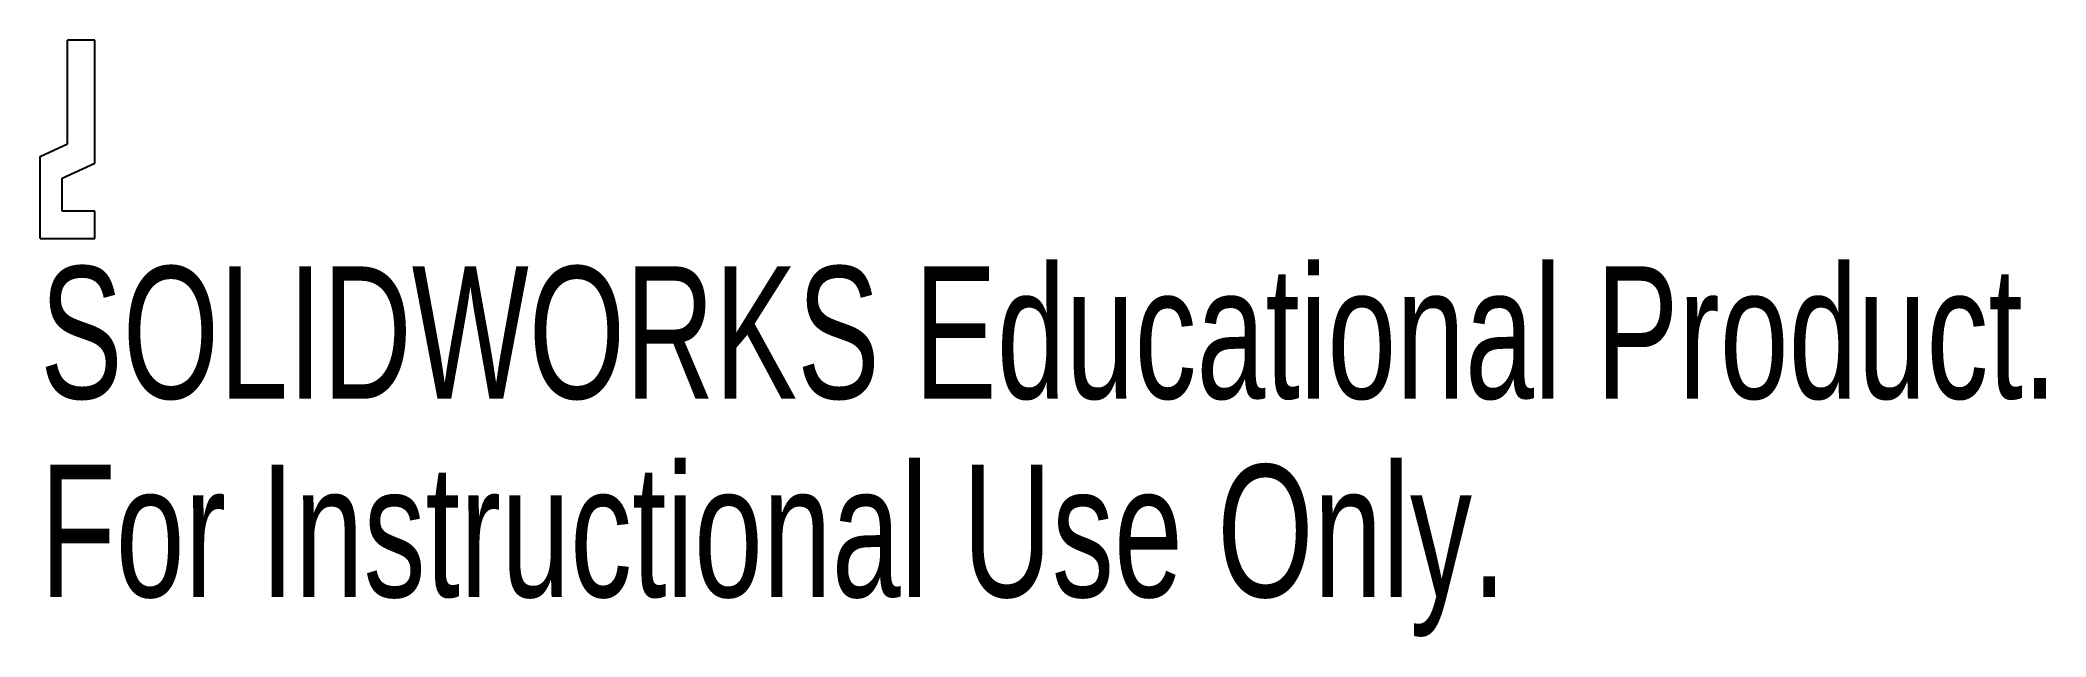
# Model space of a CAD drawing. Header units: millimetres. Extents: x 0 to 73.3, y -14.6 to 7.2.
import ezdxf

# ---------------------------------------------------------------- set-up
doc = ezdxf.new("R2010")
doc.units = ezdxf.units.MM
doc.styles.add('SLDTEXTSTYLE0', font='TXT', dxfattribs={"width": 0.7})

msp = doc.modelspace()

# ---------------------------------------------------------------- linework, layer by layer
at = {"color": 7, "linetype": 'Continuous'}
for p, q in [((2, 7.25), (1, 7.25)), ((1, 3.458), (1, 7.25)), ((2, 2.75), (2, 7.25)), ((0, 3), (1, 3.458)), ((0, 0), (0, 3)), ((0.8, 2.2), (2, 2.75)), ((0.8, 1), (0.8, 2.2)), ((2, 1), (0.8, 1)), ((2, 0), (2, 1)), ((0, 0), (2, 0))]:
    msp.add_line(p, q, dxfattribs=at)

# ---------------------------------------------------------------- texts
at = {"color": 7, "linetype": 'Continuous', "char_height": 4.83362, "attachment_point": 1, "style": 'SLDTEXTSTYLE0'}
for s, insert in [('SOLIDWORKS Educational Product.', (0, -1.02)), ('For Instructional Use Only.', (0, -8.27))]:
    msp.add_mtext(s, dxfattribs=dict(at, insert=insert))

doc.saveas('drawing.dxf')
